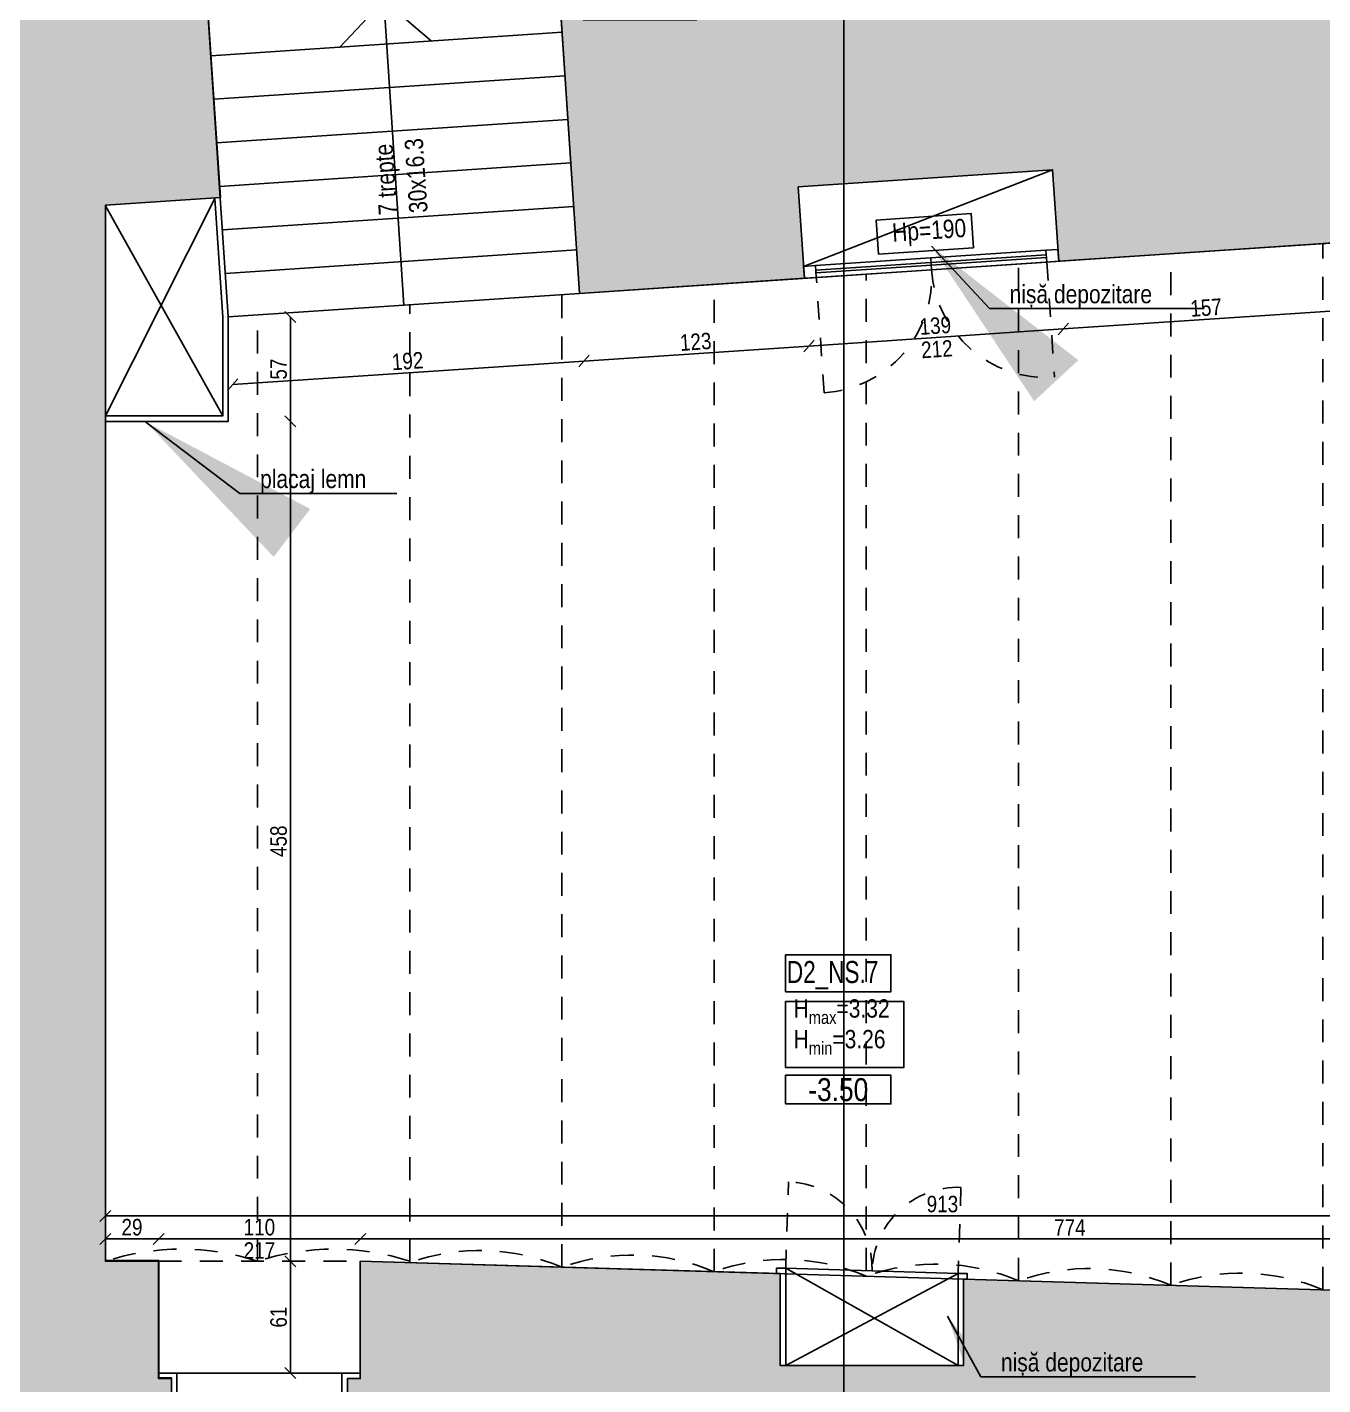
# Model space of a CAD drawing. Header units: metres. Extents: x 493 to 630, y -132 to -15.
# Drawn here: x 560.57 to 567.64, y -48.06 to -40.66 of the extents above; entities that cross this region are included whole.
import ezdxf
from ezdxf import colors
from ezdxf.entities.mleader import LeaderData, LeaderLine
from ezdxf.enums import TextEntityAlignment as Align
from ezdxf.math import Vec2, Vec3

# ---------------------------------------------------------------- set-up
doc = ezdxf.new("R2010")
doc.units = ezdxf.units.M
doc.header["$MEASUREMENT"] = 0
doc.header["$PDMODE"] = 3
doc.linetypes.add('HIDDEN', pattern=[0.375, 0.25, -0.125])
doc.linetypes.add('HIDDEN2', pattern=[0.1875, 0.125, -0.0625])
for name, color, linetype in [('a_caramida', 2, 'Continuous'), ('a_cote_50', 9, 'Continuous'), ('a_cote_nivel', 9, 'Continuous'), ('a_grinzi', 253, 'HIDDEN'), ('a_indicatii', 7, 'Continuous'), ('a_indicatii_text', 7, 'Continuous'), ('a_lemn', 22, 'Continuous'), ('a_pereti_hasuri', 253, 'Continuous'), ('a_punctat', 40, 'HIDDEN2'), ('a_sticla', 4, 'Continuous'), ('a_tamplarie_usi', 6, 'Continuous'), ('a_text', 7, 'Continuous'), ('a_vederi', 74, 'Continuous')]:
    doc.layers.add(name, color=color, linetype=linetype)
doc.layers.add('a_suprafete', color=7, linetype='Continuous', plot=False)
doc.styles.add('ROMANS', font='ROMANS.shx', dxfattribs={"width": 0.75})
doc.styles.get("Standard").update_dxf_attribs({"font": 'ARIALN.TTF'})
doc.styles.add('Swiss Condensed Light', font='swisscl.ttf')
doc.dimstyles.new('50 cote', dxfattribs={"dimtxt": 0.09, "dimasz": 0.06, "dimexe": 0, "dimexo": 0, "dimgap": 0.018, "dimtad": 1, "dimdec": 1, "dimlfac": 100, "dimrnd": 0.5, "dimdsep": 46, "dimtxsty": 'Standard', "dimblk": 'OBLIQUE', "dimcen": 0.00045, "dimclrd": 256, "dimclrt": 4, "dimadec": 1, "dimazin": 0, "dimtfac": 1, "dimtdec": 1, "dimtix": 1, "dimtofl": 0, "dimtmove": 0, "dimatfit": 3, "dimldrblk": 'OBLIQUE', "dimfxl": 0, "dimtolj": 1, "dimtzin": 0, "dimarcsym": 0})
pattern_1 = [(45, (-4876.954644, 8292.469365), (-0.04419417382, 0.04419417382), []), (45, (-4876.91045, 8292.469365), (-0.04419417382, 0.04419417382), [0.03125, -0.015625])]

# ---------------------------------------------------------------- blocks, each defined once
blk = doc.blocks.new('_Oblique')
at = {"color": 0, "linetype": 'ByBlock', "lineweight": -2}
blk.add_line((-0.5, -0.5), (0.5, 0.5), dxfattribs=at)
blk = doc.blocks.new('*D831')
at = {"layer": 'a_cote_50', "lineweight": -2, "ltscale": 0.3}
blk.add_line((562.0041, -47.3871), (562.0041, -42.8071), dxfattribs=at)
at = {"layer": 'Defpoints', "color": 0, "ltscale": 0.3}
for p in [(561.5716, -42.8071), (562.0041, -42.8071), (561.5716, -47.3871)]:
    blk.add_point(p, dxfattribs=at)
at = {"layer": 'a_cote_50', "lineweight": -2, "ltscale": 0.3, "xscale": 0.06, "yscale": 0.06, "zscale": 0.06}
for p, rotation in [((562.0041, -42.8071), 90), ((562.0041, -47.3871), 270)]:
    blk.add_blockref('_Oblique', p, dxfattribs=dict(at, rotation=rotation))
at = {"layer": 'a_cote_50', "color": 4, "ltscale": 0.3, "insert": (561.9401, -45.0971), "char_height": 0.09, "attachment_point": 5, "rotation": 90}
blk.add_mtext('\\A1;458', dxfattribs=at)
blk = doc.blocks.new('*D832')
at = {"layer": 'a_cote_50', "lineweight": -2, "ltscale": 0.3}
blk.add_line((562.0041, -42.8071), (562.0041, -42.2371), dxfattribs=at)
at = {"layer": 'Defpoints', "color": 0, "ltscale": 0.3}
for p in [(561.6651, -42.2371), (562.0041, -42.2371), (561.5716, -42.8071)]:
    blk.add_point(p, dxfattribs=at)
at = {"layer": 'a_cote_50', "lineweight": -2, "ltscale": 0.3, "xscale": 0.06, "yscale": 0.06, "zscale": 0.06}
for p, rotation in [((562.0041, -42.2371), 90), ((562.0041, -42.8071), 270)]:
    blk.add_blockref('_Oblique', p, dxfattribs=dict(at, rotation=rotation))
at = {"layer": 'a_cote_50', "color": 4, "ltscale": 0.3, "insert": (561.9403, -42.5221), "char_height": 0.09, "attachment_point": 5, "rotation": 90}
blk.add_mtext('\\A1;57', dxfattribs=at)
blk = doc.blocks.new('*D833')
at = {"layer": 'a_cote_50', "lineweight": -2, "ltscale": 0.3}
blk.add_line((562.0041, -47.3871), (562.0041, -47.9971), dxfattribs=at)
at = {"layer": 'Defpoints', "color": 0, "ltscale": 0.3}
for p in [(561.2851, -47.3871), (561.2851, -47.9971), (562.0041, -47.9971)]:
    blk.add_point(p, dxfattribs=at)
at = {"layer": 'a_cote_50', "lineweight": -2, "ltscale": 0.3, "xscale": 0.06, "yscale": 0.06, "zscale": 0.06}
for p, rotation in [((562.0041, -47.3871), 90), ((562.0041, -47.9971), 270)]:
    blk.add_blockref('_Oblique', p, dxfattribs=dict(at, rotation=rotation))
at = {"layer": 'a_cote_50', "color": 4, "ltscale": 0.3, "insert": (561.9401, -47.6921), "char_height": 0.09, "attachment_point": 5, "rotation": 90}
blk.add_mtext('\\A1;61', dxfattribs=at)
blk = doc.blocks.new('*D834')
at = {"layer": 'a_cote_50', "lineweight": -2, "ltscale": 0.3}
blk.add_line((560.9951, -47.2661), (561.2851, -47.2661), dxfattribs=at)
at = {"layer": 'Defpoints', "color": 0, "ltscale": 0.3}
for p in [(561.2851, -47.2661), (560.9951, -47.3871), (561.2851, -47.3871)]:
    blk.add_point(p, dxfattribs=at)
at = {"layer": 'a_cote_50', "lineweight": -2, "ltscale": 0.3, "xscale": 0.06, "yscale": 0.06, "zscale": 0.06, "rotation": 180}
blk.add_blockref('_Oblique', (560.9951, -47.2661), dxfattribs=at)
at = {"layer": 'a_cote_50', "lineweight": -2, "ltscale": 0.3, "xscale": 0.06, "yscale": 0.06, "zscale": 0.06}
blk.add_blockref('_Oblique', (561.2851, -47.2661), dxfattribs=at)
at = {"layer": 'a_cote_50', "color": 4, "ltscale": 0.3, "insert": (561.1401, -47.2022), "char_height": 0.09, "attachment_point": 5}
blk.add_mtext('\\A1;29', dxfattribs=at)
blk = doc.blocks.new('*D835')
at = {"layer": 'a_cote_50', "lineweight": -2, "ltscale": 0.3}
blk.add_line((561.2851, -47.2661), (562.3851, -47.2661), dxfattribs=at)
at = {"layer": 'Defpoints', "color": 0, "ltscale": 0.3}
for p in [(562.3851, -47.2661), (561.2851, -47.3871), (562.3851, -47.3871)]:
    blk.add_point(p, dxfattribs=at)
at = {"layer": 'a_cote_50', "lineweight": -2, "ltscale": 0.3, "xscale": 0.06, "yscale": 0.06, "zscale": 0.06, "rotation": 180}
blk.add_blockref('_Oblique', (561.2851, -47.2661), dxfattribs=at)
at = {"layer": 'a_cote_50', "lineweight": -2, "ltscale": 0.3, "xscale": 0.06, "yscale": 0.06, "zscale": 0.06}
blk.add_blockref('_Oblique', (562.3851, -47.2661), dxfattribs=at)
at = {"layer": 'a_cote_50', "color": 4, "ltscale": 0.3, "char_height": 0.09, "attachment_point": 5}
for s, insert in [('\\A1;110', (561.8351, -47.2022)), ('\\A1;217', (561.8351, -47.3293))]:
    blk.add_mtext(s, dxfattribs=dict(at, insert=insert))
blk = doc.blocks.new('*D836')
at = {"layer": 'a_cote_50', "lineweight": -2, "ltscale": 0.3}
blk.add_line((562.3851, -47.2661), (570.1262, -47.2661), dxfattribs=at)
at = {"layer": 'Defpoints', "color": 0, "ltscale": 0.3}
for p in [(570.1262, -47.2661), (562.3851, -47.3871), (570.1262, -47.6173)]:
    blk.add_point(p, dxfattribs=at)
at = {"layer": 'a_cote_50', "lineweight": -2, "ltscale": 0.3, "xscale": 0.06, "yscale": 0.06, "zscale": 0.06, "rotation": 180}
blk.add_blockref('_Oblique', (562.3851, -47.2661), dxfattribs=at)
at = {"layer": 'a_cote_50', "lineweight": -2, "ltscale": 0.3, "xscale": 0.06, "yscale": 0.06, "zscale": 0.06}
blk.add_blockref('_Oblique', (570.1262, -47.2661), dxfattribs=at)
at = {"layer": 'a_cote_50', "color": 4, "ltscale": 0.3, "insert": (566.2557, -47.2031), "char_height": 0.09, "attachment_point": 5}
blk.add_mtext('\\A1;774', dxfattribs=at)
blk = doc.blocks.new('*D837')
at = {"layer": 'a_cote_50', "lineweight": -2, "ltscale": 0.3}
blk.add_line((561.6899, -42.6065), (563.6056, -42.4782), dxfattribs=at)
at = {"layer": 'Defpoints', "color": 0, "ltscale": 0.3}
for p in [(563.5808, -42.1088), (561.6651, -42.2371), (563.6056, -42.4782)]:
    blk.add_point(p, dxfattribs=at)
at = {"layer": 'a_cote_50', "lineweight": -2, "ltscale": 0.3, "xscale": 0.06, "yscale": 0.06, "zscale": 0.06}
for p, rotation in [((563.6056, -42.4782), 3.829922640220672), ((561.6899, -42.6065), 183.8299226402207)]:
    blk.add_blockref('_Oblique', p, dxfattribs=dict(at, rotation=rotation))
at = {"layer": 'a_cote_50', "color": 4, "ltscale": 0.3, "insert": (562.6434, -42.4785), "char_height": 0.09, "attachment_point": 5, "rotation": 3.82992}
blk.add_mtext('\\A1;192', dxfattribs=at)
blk = doc.blocks.new('*D838')
at = {"layer": 'a_cote_50', "lineweight": -2, "ltscale": 0.3}
blk.add_line((563.6056, -42.4782), (564.8328, -42.3961), dxfattribs=at)
at = {"layer": 'Defpoints', "color": 0, "ltscale": 0.3}
for p in [(564.8081, -42.0267), (563.5808, -42.1088), (564.8328, -42.3961)]:
    blk.add_point(p, dxfattribs=at)
at = {"layer": 'a_cote_50', "lineweight": -2, "ltscale": 0.3, "xscale": 0.06, "yscale": 0.06, "zscale": 0.06}
for p, rotation in [((564.8328, -42.3961), 3.829922640220633), ((563.6056, -42.4782), 183.8299226402207)]:
    blk.add_blockref('_Oblique', p, dxfattribs=dict(at, rotation=rotation))
at = {"layer": 'a_cote_50', "color": 4, "ltscale": 0.3, "insert": (564.2149, -42.3733), "char_height": 0.09, "attachment_point": 5, "rotation": 3.82992}
blk.add_mtext('\\A1;123', dxfattribs=at)
blk = doc.blocks.new('*D839')
at = {"layer": 'a_cote_50', "lineweight": -2, "ltscale": 0.3}
blk.add_line((564.8328, -42.3961), (566.2197, -42.3032), dxfattribs=at)
at = {"layer": 'Defpoints', "color": 0, "ltscale": 0.3}
for p in [(566.195, -41.9338), (564.8081, -42.0267), (566.2197, -42.3032)]:
    blk.add_point(p, dxfattribs=at)
at = {"layer": 'a_cote_50', "lineweight": -2, "ltscale": 0.3, "xscale": 0.06, "yscale": 0.06, "zscale": 0.06}
for p, rotation in [((566.2197, -42.3032), 3.829922640220633), ((564.8328, -42.3961), 183.8299226402207)]:
    blk.add_blockref('_Oblique', p, dxfattribs=dict(at, rotation=rotation))
at = {"layer": 'a_cote_50', "color": 4, "ltscale": 0.3, "char_height": 0.09, "attachment_point": 5, "rotation": 3.82992}
for s, insert in [('\\A1;139', (565.522, -42.2858)), ('\\A1;212', (565.5305, -42.4127))]:
    blk.add_mtext(s, dxfattribs=dict(at, insert=insert))
blk = doc.blocks.new('*D840')
at = {"layer": 'a_cote_50', "lineweight": -2, "ltscale": 0.3}
blk.add_line((566.2197, -42.3032), (567.7862, -42.1983), dxfattribs=at)
at = {"layer": 'Defpoints', "color": 0, "ltscale": 0.3}
for p in [(567.7615, -41.8289), (566.195, -41.9338), (567.7862, -42.1983)]:
    blk.add_point(p, dxfattribs=at)
at = {"layer": 'a_cote_50', "lineweight": -2, "ltscale": 0.3, "xscale": 0.06, "yscale": 0.06, "zscale": 0.06}
for p, rotation in [((567.7862, -42.1983), 3.829922640220633), ((566.2197, -42.3032), 183.8299226402207)]:
    blk.add_blockref('_Oblique', p, dxfattribs=dict(at, rotation=rotation))
at = {"layer": 'a_cote_50', "color": 4, "ltscale": 0.3, "insert": (566.9987, -42.187), "char_height": 0.09, "attachment_point": 5, "rotation": 3.82992}
blk.add_mtext('\\A1;157', dxfattribs=at)
blk = doc.blocks.new('*D848')
at = {"layer": 'a_cote_50', "lineweight": -2, "ltscale": 0.3}
blk.add_line((570.1262, -47.14), (560.9951, -47.14), dxfattribs=at)
at = {"layer": 'Defpoints', "color": 0, "ltscale": 0.3}
for p in [(560.9951, -45.0992), (570.1262, -45.0992), (560.9951, -47.14)]:
    blk.add_point(p, dxfattribs=at)
at = {"layer": 'a_cote_50', "lineweight": -2, "ltscale": 0.3, "xscale": 0.06, "yscale": 0.06, "zscale": 0.06, "rotation": 180}
blk.add_blockref('_Oblique', (560.9951, -47.14), dxfattribs=at)
at = {"layer": 'a_cote_50', "lineweight": -2, "ltscale": 0.3, "xscale": 0.06, "yscale": 0.06, "zscale": 0.06}
blk.add_blockref('_Oblique', (570.1262, -47.14), dxfattribs=at)
at = {"layer": 'a_cote_50', "color": 4, "ltscale": 0.3, "insert": (565.5607, -47.0761), "char_height": 0.09, "attachment_point": 5}
blk.add_mtext('\\A1;913', dxfattribs=at)
blk = doc.blocks.new('COTE_NIVEL_DRAFT')
at = {"layer": 'a_cote_nivel'}
blk.add_lwpolyline([(-27.5, -2.5), (27.5, -2.5), (27.5, -17.5), (-27.5, -17.5)], close=True, dxfattribs=at)
blk = doc.blocks.new('cota nivel')
at = {"layer": 'a_cote_nivel', "xscale": 1.272727272727934, "yscale": 1.272727272727934, "zscale": 1.272727272727934}
blk.add_blockref('COTE_NIVEL_DRAFT', (0, 12.73), dxfattribs=at)
at = {"layer": 'a_cote_nivel', "style": 'ROMANS', "width": 0.6}
blk.add_attdef('COTA', text='', height=15.27, dxfattribs=at).set_placement((0, 0), align=Align.MIDDLE_CENTER)
blk = doc.blocks.new('*D1226')
at = {"layer": 'a_cote_50', "lineweight": -2, "ltscale": 0.3}
blk.add_line((-0.092, -25.5964), (-0.092, -15.3712), dxfattribs=at)
at = {"layer": 'Defpoints', "color": 0, "ltscale": 0.3}
for p in [(-0.092, -15.3712), (5.0336, -15.3712), (7.9063, -25.5964)]:
    blk.add_point(p, dxfattribs=at)
at = {"layer": 'a_cote_50', "lineweight": -2, "ltscale": 0.3, "xscale": 0.06, "yscale": 0.06, "zscale": 0.06}
for p, rotation in [((-0.092, -15.3712), 90), ((-0.092, -25.5964), 270)]:
    blk.add_blockref('_Oblique', p, dxfattribs=dict(at, rotation=rotation))
at = {"layer": 'a_cote_50', "color": 4, "ltscale": 0.3, "insert": (-0.156, -20.4838), "char_height": 0.09, "attachment_point": 5, "rotation": 90}
blk.add_mtext('\\A1;1022.5', dxfattribs=at)
blk = doc.blocks.new('*D1230')
at = {"layer": 'a_cote_50', "lineweight": -2, "ltscale": 0.3}
blk.add_line((-0.4204, -25.5964), (-0.4204, -15.3712), dxfattribs=at)
at = {"layer": 'Defpoints', "color": 0, "ltscale": 0.3}
for p in [(-0.4204, -15.3712), (5.0336, -15.3712), (7.9063, -25.5964)]:
    blk.add_point(p, dxfattribs=at)
at = {"layer": 'a_cote_50', "lineweight": -2, "ltscale": 0.3, "xscale": 0.06, "yscale": 0.06, "zscale": 0.06}
for p, rotation in [((-0.4204, -15.3712), 90), ((-0.4204, -25.5964), 270)]:
    blk.add_blockref('_Oblique', p, dxfattribs=dict(at, rotation=rotation))
at = {"layer": 'a_cote_50', "color": 4, "ltscale": 0.3, "insert": (-0.4843, -20.4838), "char_height": 0.09, "attachment_point": 5, "rotation": 90}
blk.add_mtext('\\A1;1022.5', dxfattribs=at)
blk = doc.blocks.new('COTE EXY')
at = {"layer": 'a_cote_50', "ltscale": 0.3}
for base, picture, middle in [((-0.4204, -15.3712), '*D1230', (-0.4843, -20.4838)), ((-0.092, -15.3712), '*D1226', (-0.156, -20.4838))]:
    dim = blk.add_linear_dim(base=base, p1=(7.9063, -25.5964), p2=(5.0336, -15.3712), angle=90, dimstyle='50 cote', override={"dimtmove": 1}, dxfattribs=at)
    dim.commit()
    dim.dimension.update_dxf_attribs({"geometry": picture, "text_midpoint": middle})

msp = doc.modelspace()

# ---------------------------------------------------------------- hatches: boundary and pattern name
at = {"layer": 'a_pereti_hasuri', "ltscale": 0.3}
h = msp.add_hatch(dxfattribs=at)
h.set_pattern_fill('ANSI33', color=256, scale=0.25, style=0)
h.set_pattern_definition(pattern_1)
edge = h.paths.add_edge_path()
edge.add_line((557.9155, -34.5213), (556.3745, -40.88))
edge.add_line((556.3745, -40.88), (557.2616, -41.095))
edge.add_line((557.2616, -41.095), (557.2951, -51.32))
edge.add_line((557.2951, -51.32), (558.3511, -51.3166))
edge.add_line((558.3511, -51.3166), (558.3511, -50.3211))
edge.add_line((558.3511, -50.3211), (557.8511, -50.3211))
edge.add_line((557.8511, -50.3211), (557.8511, -48.1411))
edge.add_line((557.8511, -48.1411), (558.6911, -48.1411))
edge.add_line((558.6911, -48.1411), (558.6911, -47.3011))
edge.add_line((558.6911, -47.3011), (557.8811, -47.3011))
edge.add_line((557.8811, -47.3011), (557.8811, -41.2511))
edge.add_line((557.8811, -41.2511), (560.1011, -41.2511))
edge.add_line((560.1011, -41.2511), (560.1011, -47.3011))
edge.add_line((560.1011, -47.3011), (559.5511, -47.3011))
edge.add_line((559.5511, -47.3011), (559.5511, -48.1411))
edge.add_line((559.5511, -48.1411), (560.0661, -48.1411))
edge.add_line((560.0661, -48.1411), (560.0661, -48.6561))
edge.add_line((560.0661, -48.6561), (560.5561, -48.6561))
edge.add_line((560.5561, -48.6561), (560.5561, -48.7461))
edge.add_line((560.5561, -48.7461), (560.8351, -48.7461))
edge.add_line((560.8351, -48.7461), (560.8351, -48.1261))
edge.add_line((560.8351, -48.1261), (561.3551, -48.1261))
edge.add_line((561.3551, -48.1261), (561.3551, -48.0271))
edge.add_line((561.3551, -48.0271), (561.2851, -48.0271))
edge.add_line((561.2851, -48.0271), (561.2851, -47.3871))
edge.add_line((561.2851, -47.3871), (560.9951, -47.3871))
edge.add_line((560.9951, -47.3871), (560.9951, -42.8071))
edge.add_line((560.9951, -42.8071), (560.9951, -41.6314))
edge.add_line((560.9951, -41.6314), (561.6218, -41.5894))
edge.add_line((561.6218, -41.5894), (561.5262, -40.162))
edge.add_line((561.5262, -40.162), (561.205, -40.1682))
edge.add_line((561.205, -40.1682), (561.2713, -39.8645))
edge.add_line((561.2713, -39.8645), (560.7238, -39.8734))
edge.add_line((560.7238, -39.8734), (560.6133, -40.2578))
edge.add_line((560.6133, -40.2578), (557.1562, -40.3779))
edge.add_line((557.1562, -40.3779), (558.2401, -35.722))
edge.add_line((558.2401, -35.722), (558.2887, -35.7337))
edge.add_line((558.2887, -35.7337), (558.4166, -35.1997))
edge.add_line((558.4166, -35.1997), (558.3294, -35.1772))
edge.add_line((558.3294, -35.1772), (558.4595, -34.6474))
edge.add_line((558.4595, -34.6474), (557.9225, -34.5173))
h = msp.add_hatch(dxfattribs=at)
h.set_pattern_fill('ANSI33', color=256, scale=0.25, style=0)
h.set_pattern_definition(pattern_1)
h.paths.add_polyline_path([(567.1649, -39.5209), (567.13, -39.8993), (566.8413, -39.8728), (566.8257, -40.042), (563.4476, -40.1179), (563.5808, -42.1088), (564.8081, -42.0267), (564.7744, -41.5285), (566.1614, -41.4343), (566.195, -41.9338), (567.7615, -41.8289), (567.7278, -41.3307), (569.1148, -41.2366), (569.1484, -41.7361), (570.1262, -41.6706), (570.1262, -42.2911), (570.9553, -42.2911), (570.9553, -40.6911), (570.7453, -40.6911), (570.7455, -40.2911), (567.4818, -40.5631), (567.5743, -39.5582)])
h = msp.add_hatch(dxfattribs=at)
h.set_pattern_fill('ANSI33', color=256, scale=0.25, style=0)
h.set_pattern_definition(pattern_1)
h.paths.add_polyline_path([(565.6761, -47.485), (570.1262, -47.6173), (570.1262, -46.4511), (570.9553, -46.4511), (570.9553, -47.6311), (570.6253, -47.6311), (570.6253, -48.8761), (569.8301, -48.8761), (569.8301, -48.1861), (563.8542, -48.1861), (563.8542, -54.3561), (563.0542, -54.3561), (563.0542, -54.4961), (562.8951, -54.4961), (562.8951, -52.0861), (563.3451, -52.0861), (563.3451, -51.0861), (562.8951, -51.0861), (562.8951, -49.7961), (563.3951, -49.7961), (563.3951, -49.7661), (563.3951, -48.5561), (562.8951, -48.5561), (562.8951, -48.1261), (562.3151, -48.1261), (562.3151, -48.0271), (562.3851, -48.0271), (562.3851, -47.3871), (564.6761, -47.4552), (564.6761, -47.9552), (565.6761, -47.9552)])

# ---------------------------------------------------------------- linework, layer by layer
at = {"layer": 'a_caramida', "ltscale": 0.3}
for points in [[(561.356, -48.1225), (561.356, -48.0234), (561.286, -48.0234), (561.286, -47.3834), (560.996, -47.3834), (560.996, -42.8034), (560.996, -41.6277), (561.6227, -41.5858), (561.5271, -40.1584), (561.2059, -40.1645), (561.2722, -39.8608), (560.7247, -39.8697), (560.6142, -40.2542), (557.1571, -40.3742)], [(563.4476, -40.1179), (563.5808, -42.1088), (564.8081, -42.0267), (564.7744, -41.5285), (566.1614, -41.4343), (566.195, -41.9338), (567.7615, -41.8289), (567.7278, -41.3307), (569.1148, -41.2366), (569.1484, -41.7361), (570.1262, -41.6706), (570.1262, -42.2911), (570.9553, -42.2911), (570.9553, -40.6911), (570.7453, -40.6911), (570.7455, -40.2911)], [(562.3151, -48.1261), (562.3151, -48.0271), (562.3851, -48.0271), (562.3851, -47.3871), (564.6761, -47.4552), (564.6761, -47.9552), (565.6761, -47.9552), (565.6761, -47.485), (570.1262, -47.6173), (570.1262, -46.4511), (570.9553, -46.4511), (570.9553, -47.6311), (570.6253, -47.6311), (570.6253, -48.8761)]]:
    msp.add_lwpolyline(points, dxfattribs=at)
at = {"layer": 'a_cote_50', "ltscale": 0.3}
msp.add_lwpolyline([(564.8037, -41.9618), (566.1614, -41.4343)], dxfattribs=at)
at = {"layer": 'a_grinzi', "ltscale": 0.5}
for p, q in [((566.8058, -47.5186), (566.8058, -41.8929)), ((567.6359, -47.5433), (567.6359, -41.8374)), ((565.9757, -47.4939), (565.9757, -41.9485)), ((565.1456, -47.4391), (565.1456, -42.004)), ((563.4854, -47.4198), (563.4854, -42.1152)), ((564.3155, -47.4445), (564.3155, -42.0596)), ((562.6553, -47.3951), (562.6553, -42.1708)), ((561.8252, -47.3871), (561.8252, -42.2263)), ((561.2851, -47.3871), (562.3851, -47.3871))]:
    msp.add_line(p, q, dxfattribs=at)
for centre, radius, start, end in [((561.4102, -48.6591), 1.338, 71.92875, 108.07125), ((562.2403, -48.6591), 1.338, 71.92875, 108.07125), ((563.0388, -48.4686), 1.1399, 66.93433, 109.658), ((563.8689, -48.4933), 1.1399, 66.93433, 109.658), ((564.699, -48.518), 1.1399, 66.93433, 109.658), ((565.5291, -48.5427), 1.1399, 66.93433, 109.658), ((566.3592, -48.5674), 1.1399, 66.93433, 109.658), ((567.1893, -48.5921), 1.1399, 66.93433, 109.658), ((568.0194, -48.6168), 1.1399, 66.93433, 109.658)]:
    msp.add_arc(centre, radius, start, end, dxfattribs=at)
at = {"layer": 'a_lemn', "ltscale": 0.3}
for points in [[(560.9951, -42.8071), (561.6651, -42.8071), (561.6651, -42.2371), (561.6218, -41.5894)], [(560.9951, -42.7771), (561.6351, -42.7771), (561.6351, -42.2381), (561.5918, -41.5914)]]:
    msp.add_lwpolyline(points, dxfattribs=at)
at = {"layer": 'a_punctat', "color": 30, "ltscale": 0.9, "const_width": 0.01}
msp.add_lwpolyline([(565.0226, -93.6414), (565.0226, -26.404)], dxfattribs=at)
at = {"layer": 'a_punctat', "ltscale": 0.5}
for points in [[(566.1301, -41.9382), (566.1722, -42.5668, -0.413886), (565.5003, -41.9784, -0.416618), (564.915, -42.6509), (564.8729, -42.0223)], [(564.7061, -47.4252), (564.7209, -46.9548, -0.413886), (565.1773, -47.4415, -0.416618), (565.6617, -46.9846), (565.6468, -47.455)]]:
    msp.add_lwpolyline(points, format="xyb", dxfattribs=at)
at = {"layer": 'a_sticla', "ltscale": 0.3}
msp.add_lwpolyline([(566.1284, -41.9132), (564.8714, -41.9972), (564.8704, -41.9825), (566.1274, -41.8984)], close=True, dxfattribs=at)
at = {"layer": 'a_suprafete', "ltscale": 0.3}
msp.add_lwpolyline([(561.2851, -47.9971), (562.3851, -47.9971), (562.3851, -47.3871), (570.1262, -47.6173), (570.1262, -41.6706), (563.5808, -42.1088), (563.4697, -40.448), (561.5539, -40.5762), (561.6218, -41.5894), (561.6651, -42.2371), (561.6651, -42.8071), (560.9951, -42.8071), (560.9951, -47.3871), (561.2851, -47.3871)], close=True, dxfattribs=at)
at = {"layer": 'a_tamplarie_usi', "ltscale": 0.3}
for points in [[(566.1257, -41.8734), (566.1301, -41.9382), (566.195, -41.9338), (566.1906, -41.869)], [(564.8037, -41.9618), (564.8081, -42.0267), (564.8729, -42.0223), (564.8685, -41.9574)], [(564.7061, -47.9552), (564.7061, -47.4252), (564.6561, -47.4252), (564.6561, -47.4552), (564.6761, -47.4552), (564.6761, -47.7343), (564.6761, -47.7343), (564.6761, -47.7343), (564.6761, -47.9552)], [(565.6461, -47.9552), (565.6461, -47.455), (565.6961, -47.455), (565.6961, -47.485), (565.6761, -47.485), (565.6761, -47.764), (565.6761, -47.764), (565.6761, -47.764), (565.6761, -47.9552)], [(561.3851, -47.9971), (561.3851, -48.1561), (561.2151, -48.1561), (561.2151, -48.1261), (561.3551, -48.1261), (561.3551, -48.0271), (561.3551, -48.0271), (561.2851, -48.0271), (561.2851, -47.9971)], [(562.2851, -47.9971), (562.2851, -48.1561), (562.4551, -48.1561), (562.4551, -48.1261), (562.3151, -48.1261), (562.3151, -48.0271), (562.3151, -48.0271), (562.3851, -48.0271), (562.3851, -47.9971)]]:
    msp.add_lwpolyline(points, close=True, dxfattribs=at)
at = {"layer": 'a_text'}
for points in [[(565.7309, -41.86), (565.212, -41.895), (565.1994, -41.7088), (565.7183, -41.6738)], [(564.7056, -45.7161), (565.2797, -45.7161), (565.2797, -45.9173), (564.7056, -45.9173)], [(564.7056, -45.971), (565.3504, -45.971), (565.3504, -46.3303), (564.7056, -46.3303)]]:
    msp.add_lwpolyline(points, close=True, dxfattribs=at)
at = {"layer": 'a_vederi', "ltscale": 0.3}
for p, q in [((561.6351, -42.7771), (560.9951, -41.6314)), ((565.4971, -41.9154), (565.5015, -41.9802)), ((564.7061, -47.4252), (565.6461, -47.9552)), ((564.7061, -47.4252), (565.6461, -47.455)), ((564.7061, -47.9552), (565.6461, -47.455))]:
    msp.add_line(p, q, dxfattribs=at)
for points in [[(562.623, -42.1729), (562.5132, -40.512), (562.2747, -40.7663), (562.5132, -40.512), (562.7744, -40.7329)], [(561.5703, -40.8135), (563.486, -40.6852)], [(561.5861, -41.0507), (563.5018, -40.9225)], [(561.6019, -41.288), (563.5176, -41.1598)], [(561.6177, -41.5253), (563.5334, -41.397)], [(560.9951, -42.7771), (561.5918, -41.5914)], [(561.6335, -41.7625), (563.5492, -41.6343)], [(561.6493, -41.9998), (563.565, -41.8716)], [(561.6651, -42.2371), (563.5808, -42.1088)]]:
    msp.add_lwpolyline(points, dxfattribs=at)
msp.add_lwpolyline([(566.1257, -41.8734), (564.8685, -41.9574), (564.8729, -42.0223), (566.1301, -41.9382)], close=True, dxfattribs=at)

# ---------------------------------------------------------------- block references
at = {"layer": 'a_cote_50'}
msp.add_blockref('COTE EXY', (557.0671, -25.7202), dxfattribs=at)
at = {"layer": 'a_indicatii'}
ref = msp.add_blockref('cota nivel', (564.9927, -46.4516), dxfattribs=dict(at, xscale=0.008200420351329285, yscale=0.008200420351329285, zscale=0.008200420351329285))
ref.add_attrib('COTA', '-3.50', dxfattribs={"layer": 'a_cote_nivel', "height": 0.12524}).set_placement((564.9927, -46.4516), align=Align.MIDDLE_CENTER)

# ---------------------------------------------------------------- texts
at = {"layer": 'a_indicatii_text', "linetype": 'Continuous', "style": 'Swiss Condensed Light'}
msp.add_text('D2_NS.7', height=0.12, dxfattribs=at).set_placement((564.7123, -45.87))
at = {"layer": 'a_text', "char_height": 0.1, "width": 1.87247, "attachment_point": 7}
for s, insert, rotation in [('7 trepte\\P30x16.3', (562.7547, -41.6668), 93.88484), ('\\A1;Hp=190', (565.2919, -41.8579), 3.85869)]:
    msp.add_mtext(s, dxfattribs=dict(at, insert=insert, rotation=rotation))
at = {"layer": 'a_text', "insert": (564.7486, -46.2602), "char_height": 0.1, "width": 1.87247, "attachment_point": 7}
msp.add_mtext('\\A1;H{\\H0.7x;\\S^ max;}=3.32\\PH{\\H0.7x;\\S^ min;}=3.26', dxfattribs=at)

# ---------------------------------------------------------------- dimensions: what is measured, and where the dimension line sits
at = {"layer": 'a_cote_50', "ltscale": 0.3}
for base, p1, p2, angle, picture, middle in [((567.7862, -42.1983), (566.195, -41.9338), (567.7615, -41.8289), 183.82992, '*D840', (566.9987, -42.187)), ((564.8328, -42.3961), (563.5808, -42.1088), (564.8081, -42.0267), 183.82992, '*D838', (564.2149, -42.3733)), ((562.0041, -42.2371), (561.5716, -42.8071), (561.6651, -42.2371), 90, '*D832', (561.9403, -42.5221))]:
    dim = msp.add_linear_dim(base=base, p1=p1, p2=p2, angle=angle, dimstyle='50 cote', override={"dimtmove": 1}, dxfattribs=at)
    dim.commit()
    dim.dimension.update_dxf_attribs({"geometry": picture, "text_midpoint": middle})
dim = msp.add_linear_dim(base=(566.2197, -42.3032), p1=(564.8081, -42.0267), p2=(566.195, -41.9338), angle=183.82992, text='<>\\X212', dimstyle='50 cote', override={"dimtmove": 1}, dxfattribs=at)
dim.commit()
dim.dimension.update_dxf_attribs({"geometry": '*D839', "text_midpoint": (565.5263, -42.3496)})
dim = msp.add_aligned_dim(p1=(561.6651, -42.2371), p2=(563.5808, -42.1088), distance=-0.3702, dimstyle='50 cote', dxfattribs=at)
dim.commit()
dim.dimension.update_dxf_attribs({"geometry": '*D837', "text_midpoint": (562.6434, -42.4785)})
for base, p1, p2, picture, middle in [((562.0041, -42.8071), (561.5716, -47.3871), (561.5716, -42.8071), '*D831', (561.9401, -45.0971)), ((562.0041, -47.9971), (561.2851, -47.3871), (561.2851, -47.9971), '*D833', (561.9401, -47.6921))]:
    dim = msp.add_linear_dim(base=base, p1=p1, p2=p2, angle=90, dimstyle='50 cote', dxfattribs=at)
    dim.commit()
    dim.dimension.update_dxf_attribs({"geometry": picture, "text_midpoint": middle})
for base, p1, p2, picture, middle in [((560.9951, -47.14), (570.1262, -45.0992), (560.9951, -45.0992), '*D848', (565.5607, -47.0761)), ((561.2851, -47.2661), (560.9951, -47.3871), (561.2851, -47.3871), '*D834', (561.1401, -47.2022))]:
    dim = msp.add_linear_dim(base=base, p1=p1, p2=p2, dimstyle='50 cote', dxfattribs=at)
    dim.commit()
    dim.dimension.update_dxf_attribs({"geometry": picture, "text_midpoint": middle})
dim = msp.add_linear_dim(base=(562.3851, -47.2661), p1=(561.2851, -47.3871), p2=(562.3851, -47.3871), text='<>\\X217', dimstyle='50 cote', override={"dimtmove": 1}, dxfattribs=at)
dim.commit()
dim.dimension.update_dxf_attribs({"geometry": '*D835', "text_midpoint": (561.8351, -47.2661)})
dim = msp.add_linear_dim(base=(570.1262, -47.2661), p1=(562.3851, -47.3871), p2=(570.1262, -47.6173), dimstyle='50 cote', override={"dimtmove": 1}, dxfattribs=at)
dim.commit()
dim.dimension.update_dxf_attribs({"geometry": '*D836', "text_midpoint": (566.2557, -47.2031)})

# ---------------------------------------------------------------- leaders
ml = msp.add_multileader_mtext('Standard')
ml.set_content('gol zidit', color=256)
ml.set_leader_properties()
ml.build(insert=Vec2(0, 0))
ml.multileader.update_dxf_attribs({"text_left_attachment_type": 6, "text_right_attachment_type": 6, "dogleg_length": 0.1, "arrow_head_size": 0})
ctx = ml.context
ctx.base_point, ctx.char_height, ctx.arrow_head_size, ctx.landing_gap_size, ctx.plane_origin = Vec3(563.7018, -40.6171), 0.1, 0, 0.01, Vec3(563.3658, -40.9316)
ctx.left_attachment, ctx.right_attachment = 6, 6
notes = []
notes.append((ctx, [(1, (1, 1, 0), (563.6018, -40.6171), (1, 0), 0.1, [(0, [(563.2862, -40.2769)], 0, [])])]))
ctx.mtext.insert, ctx.mtext.flow_direction = Vec3(563.7118, -40.4877), 5
ml = msp.add_multileader_mtext('Standard')
ml.set_content('niș{\\fArial Narrow|b0|i0|c238|p34;ă depozitare}', color=256)
ml.set_leader_properties()
ml.build(insert=Vec2(0, 0))
ml.multileader.update_dxf_attribs({"text_left_attachment_type": 6, "text_right_attachment_type": 6, "dogleg_length": 0.1, "arrow_head_size": 0})
ctx = ml.context
ctx.base_point, ctx.char_height, ctx.arrow_head_size, ctx.landing_gap_size, ctx.plane_origin = Vec3(565.9171, -42.1922), 0.1, 0, 0.01, Vec3(565.5811, -42.5068)
ctx.left_attachment, ctx.right_attachment = 6, 6
notes.append((ctx, [(1, (1, 1, 0), (565.8171, -42.1922), (1, 0), 0.1, [(0, [(565.5015, -41.852)], 0, [])])]))
ctx.mtext.insert, ctx.mtext.flow_direction = Vec3(565.9271, -42.0628), 5
ml = msp.add_multileader_mtext('Standard')
ml.set_content('placaj lemn', color=256)
ml.set_leader_properties()
ml.build(insert=Vec2(0, 0))
ml.multileader.update_dxf_attribs({"text_left_attachment_type": 6, "text_right_attachment_type": 6, "dogleg_length": 0.1, "arrow_head_size": 0})
ctx = ml.context
ctx.base_point, ctx.char_height, ctx.arrow_head_size, ctx.landing_gap_size, ctx.plane_origin = Vec3(561.8289, -43.2001), 0.1, 0, 0.01, Vec3(561.2399, -43.3878)
ctx.left_attachment, ctx.right_attachment = 6, 6
notes.append((ctx, [(1, (1, 1, 0), (561.7289, -43.2001), (1, 0), 0.1, [(0, [(561.2162, -42.8107)], 0, [])])]))
ctx.mtext.insert, ctx.mtext.flow_direction = Vec3(561.8389, -43.0707), 5
ml = msp.add_multileader_mtext('Standard')
ml.set_content('niș{\\fArial Narrow|b0|i0|c238|p34;ă depozitare}', color=256)
ml.set_leader_properties()
ml.build(insert=Vec2(0, 0))
ml.multileader.update_dxf_attribs({"text_left_attachment_type": 6, "text_right_attachment_type": 6, "dogleg_length": 0.1, "arrow_head_size": 0})
ctx = ml.context
ctx.base_point, ctx.char_height, ctx.arrow_head_size, ctx.landing_gap_size, ctx.plane_origin = Vec3(565.8699, -48.0178), 0.1, 0, 0.01, Vec3(565.5878, -47.6468)
ctx.left_attachment, ctx.right_attachment = 6, 6
notes.append((ctx, [(1, (1, 1, 0), (565.7699, -48.0178), (1, 0), 0.1, [(0, [(565.5878, -47.6868)], 0, [])])]))
ctx.mtext.insert, ctx.mtext.flow_direction = Vec3(565.8799, -47.8884), 5
for ctx, leaders in notes:
    for number, flags, end, landing, length, lines in leaders:
        leader = LeaderData()
        leader.index, (leader.has_last_leader_line, leader.has_dogleg_vector, leader.attachment_direction) = number, flags
        leader.last_leader_point, leader.dogleg_vector, leader.dogleg_length = Vec3(end), Vec3(landing), length
        for number, points, colour, breaks in lines:
            line = LeaderLine()
            line.index, line.vertices, line.color, line.breaks = number, Vec3.list(points), colors.encode_raw_color(colour), breaks
            leader.lines.append(line)
        ctx.leaders.append(leader)

doc.saveas('drawing.dxf')
